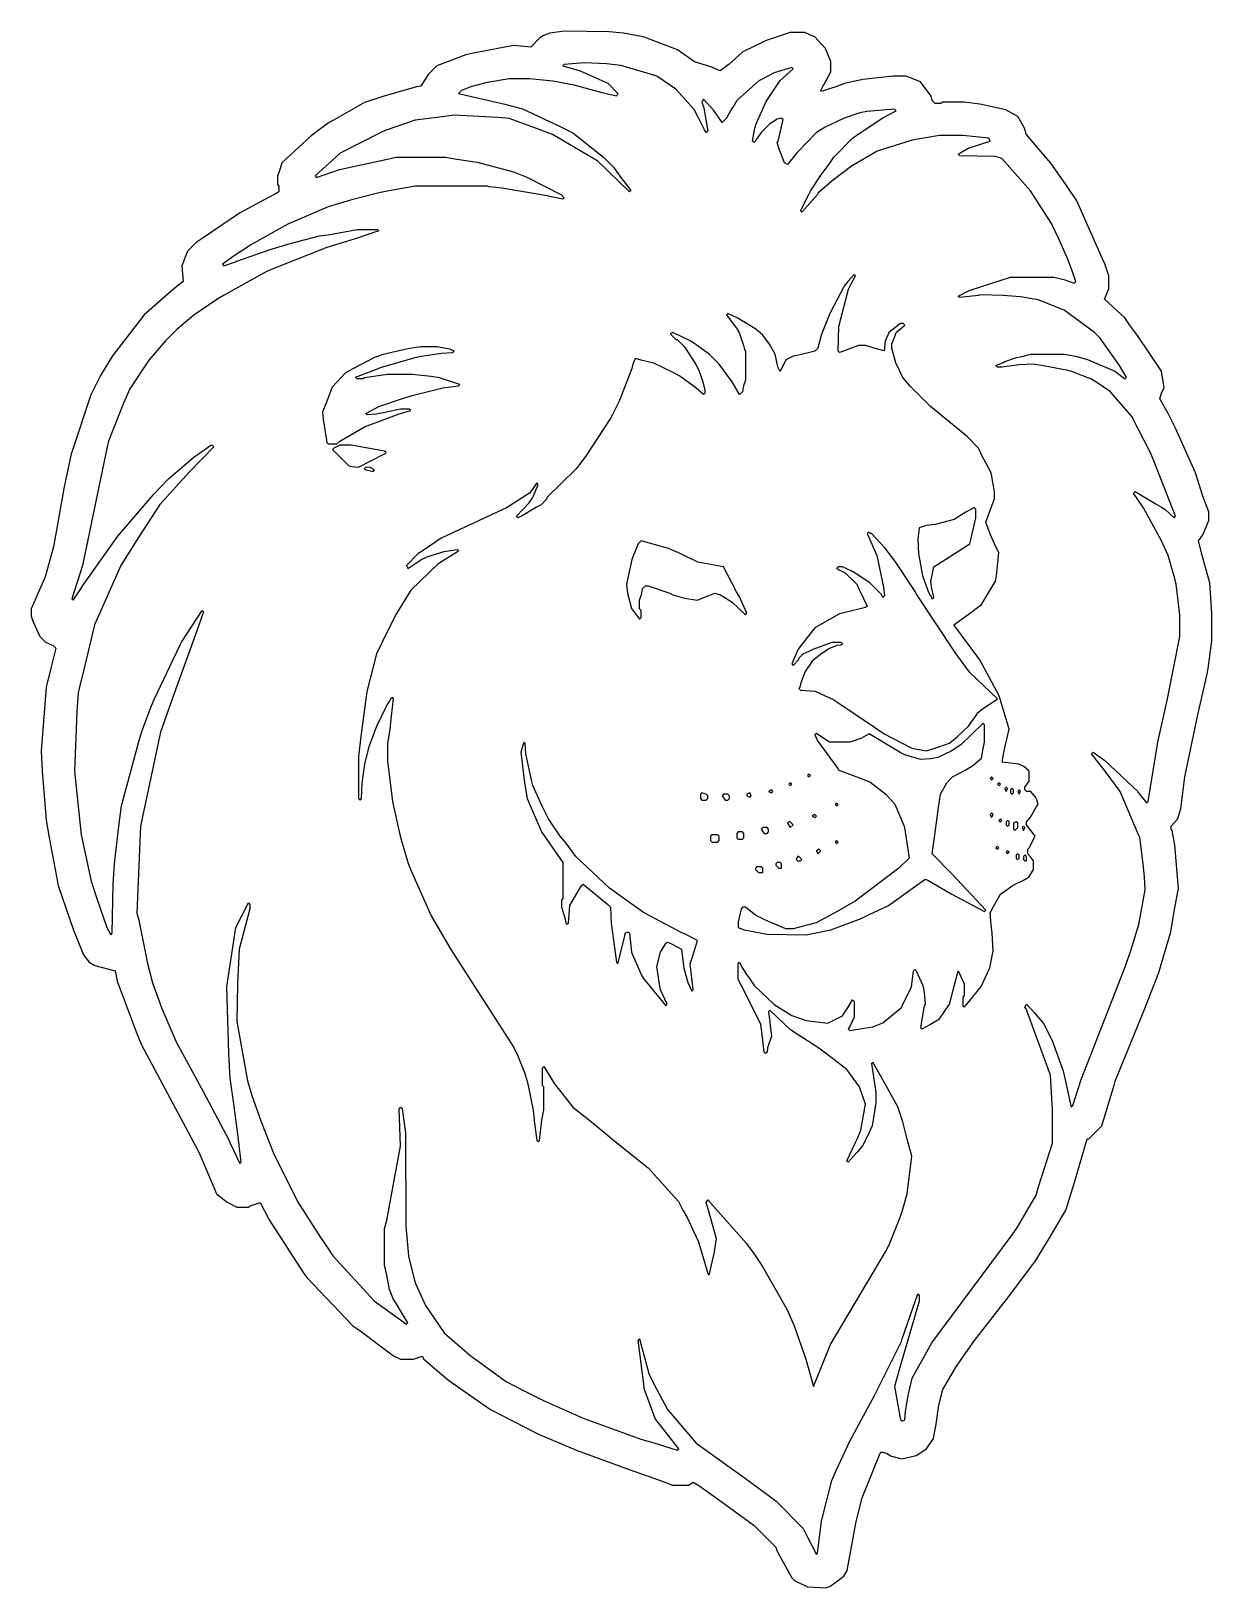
# Model space of a CAD drawing. Extents: x 87 to 902, y 225 to 1300.
import ezdxf

# ---------------------------------------------------------------- set-up
doc = ezdxf.new("R2010")
doc.units = 0
doc.layers.get('0').update_dxf_attribs({"linetype": 'CONTINUOUS'})

msp = doc.modelspace()

# ---------------------------------------------------------------- linework, layer by layer
at = {"color": 7, "linetype": 'CONTINUOUS'}
for points in [[(636, 225), (638.9, 226.3), (648, 233), (650.2, 236.9), (656.384615, 270.923077), (660.647059, 287.088235), (673, 318), (674, 319), (677.846154, 317.769231), (680.153846, 316.230769), (688, 314), (697.911765, 316.352941), (705, 321), (709.8, 328.1), (711.594595, 338.067568), (713.594595, 351.067568), (716.2, 361.9), (725.8, 378.1), (738.243902, 395.804878), (761.76, 426.18), (780.2, 450.9), (789.769231, 466.153846), (801.3, 485.9), (807.3, 504.9), (816, 535), (817, 535), (826, 544), (834.647059, 572.088235), (835.352941, 574.911765), (855.3, 623.9), (865.3, 649.9), (873.594595, 678.067568), (876.405405, 694.932432), (879, 708), (876.54918, 737.959016), (874.7, 747.9), (874, 749), (874, 751), (878.2, 755.9), (880.594595, 763.067568), (883.439024, 784.95122), (892.352941, 827.911765), (898.594595, 855.067568), (899.405405, 859.932432), (902, 879), (902, 898), (900.524887, 918.977376), (896.7, 932.9), (895.352941, 938.088235), (892.8, 948.1), (895.76, 952.18), (900, 962), (900, 968), (895.7, 978.9), (890.7, 994.9), (876.8, 1025.9), (871.769231, 1035.846154), (866, 1046), (867.3, 1049.9), (869, 1054), (867.2, 1065.1), (850.76, 1089.82), (845.24, 1097.18), (842, 1102), (828, 1115), (831, 1122), (831, 1131), (827.8, 1139.9), (827.3, 1141.1), (808.769231, 1182.846154), (801.230769, 1194.153846), (790.752941, 1208.788235), (785.247059, 1215.211765), (773.8, 1228.9), (772.647059, 1232.911765), (768, 1241), (759.9, 1245.7), (741.959016, 1249.54918), (731, 1251), (716, 1251), (715, 1250), (711, 1250), (709, 1252), (708.2, 1255.1), (701, 1265), (691, 1269), (682, 1269), (661.053846, 1266.569231), (648.1, 1263.8), (643.1, 1261.7), (632.25, 1258.25), (632, 1259), (633.769231, 1262.153846), (634.230769, 1262.846154), (639, 1272), (639, 1279), (635.8, 1286.9), (635.2, 1288.1), (628, 1296), (627.1, 1296.2), (621, 1299), (611, 1299), (595.1, 1293.7), (593.9, 1293.3), (578.223757, 1285.751381), (568.776243, 1277.248619), (562.615385, 1272.576923), (556.1, 1275.3), (544.82, 1278.76), (533.1, 1287.2), (510.911765, 1295.647059), (508.088235, 1296.352941), (495.959016, 1298.54918), (486.040984, 1299.45082), (455, 1300), (445.044554, 1298.554455), (440.153846, 1296.769231), (437.846154, 1295.230769), (432, 1289), (420, 1290), (391.088235, 1284.647059), (387.088235, 1283.647059), (367, 1276), (361, 1270), (356, 1262), (353.088235, 1261.647059), (329.1, 1254.7), (317.1, 1250.7), (296.1, 1238.8), (292.153846, 1236.769231), (280.223757, 1227.751381), (260, 1209), (258.3, 1202.9), (257, 1200), (257, 1194), (258, 1193), (258, 1189), (256.1, 1187.8), (250.9, 1185.2), (230.846154, 1174.230769), (205.846154, 1157.230769), (201, 1154), (195, 1148), (193.3, 1143.9), (192.7, 1142.1), (191, 1138), (192, 1127), (190.195122, 1125.756098), (185.211765, 1121.752941), (165, 1104), (143.230769, 1075.846154), (134.8, 1062.1), (128.2, 1048.9), (115.3, 1009.9), (114.7, 1008.1), (109.594595, 984.067568), (102.352941, 943.911765), (96.647059, 923.088235), (92.8, 914.1), (91.8, 912.1), (87, 901), (87, 896), (88.352941, 892.088235), (93, 882), (97, 878), (101.1, 876.2), (102, 876), (104, 874), (100.615385, 860.076923), (97.45082, 846.959016), (94, 803), (94.544828, 788.962069), (97.455172, 755.037931), (99.352941, 743.088235), (105.647059, 709.911765), (116.3, 679.1), (123.230769, 662.153846), (127, 657), (130.9, 654.8), (145, 651), (146.405405, 644.067568), (160.2, 607.1), (163.2, 600.1), (202.7, 525.9), (205.7, 518.9), (215, 497), (222.195122, 491.243902), (229, 488), (237, 488), (238.1, 488.7), (245, 491), (251.2, 479.1), (275.230769, 442.153846), (277.249541, 439.234862), (309, 406), (313.804878, 402.756098), (337.1, 385.2), (342, 383), (351, 383), (357, 385), (358, 383), (375.211765, 368.247059), (398.153846, 352.230769), (404.153846, 348.230769), (437.1, 331.2), (463.9, 319.8), (499.9, 306.7), (516.9, 300.7), (530, 296), (541, 296), (542.9, 297.2), (544, 298), (547.804878, 295.756098), (558.153846, 288.230769), (579.195122, 273.243902), (586, 268), (601, 253), (601.8, 250.9), (603.8, 246.9), (612, 232), (614, 230), (622.9, 225.7), (636, 225)], [(629, 248), (629.7, 249.1), (632.594595, 271.067568), (639.7, 299.1), (642.7, 306.1), (652.230769, 326.846154), (669.2, 357.9), (687.7, 395.1), (688.3, 396.9), (699, 428), (700, 427), (700, 423), (686.647059, 377.088235), (683, 364), (687, 341), (688, 340), (690, 341), (690.594595, 347.067568), (692.405405, 357.932432), (695.2, 369.9), (708.8, 394.1), (764.230769, 468.846154), (767.769231, 474.153846), (780.7, 496.1), (782.352941, 501.911765), (792, 532), (792, 555), (790.521664, 578.980069), (773.8, 624.9), (773, 626), (774, 628), (779.247788, 622.216814), (785.752212, 614.783186), (791.8, 602.9), (798.7, 583.9), (799.3, 582.1), (805, 557), (806, 558), (811.7, 576.1), (824.2, 607.9), (842.7, 655.1), (846.3, 665.9), (851.594595, 683.067568), (856, 707), (855.445545, 716.044554), (854.554455, 724.955446), (852.2, 743.1), (851.3, 745.1), (838.76, 774.82), (827.76, 789.82), (819, 801), (820, 802), (828.18, 796.24), (851, 775), (851.245902, 774.204918), (857, 767), (858, 768), (864.647059, 809.088235), (871.384615, 838.923077), (880, 882), (880, 897), (877.352941, 918.088235), (876.352941, 922.088235), (871.8, 937.9), (867.2, 948.1), (854.769231, 970.846154), (848, 981), (849, 982), (864.1, 973.2), (867.153846, 971.230769), (869.788235, 969.752941), (876, 964), (877, 965), (862.3, 1002.1), (859.7, 1008.9), (846.756098, 1033.804878), (832, 1051), (821.846154, 1057.769231), (818.846154, 1059.769231), (805.9, 1064.7), (802.9, 1065.7), (786.946154, 1068.569231), (779, 1070), (768.962069, 1069.455172), (757, 1068), (754, 1068), (753, 1069), (757.9, 1071.2), (759.1, 1071.8), (767.076923, 1074.615385), (770.923077, 1075.384615), (777, 1077), (800, 1077), (807.946154, 1075.569231), (816.1, 1073.3), (835.1, 1065.2), (835.82, 1064.76), (842, 1060), (843, 1061), (841.230769, 1064.153846), (838.230769, 1069.153846), (825, 1088), (821, 1092), (800.1, 1107.2), (798.9, 1107.8), (782.088235, 1114.352941), (769.964706, 1116.541176), (758.035294, 1117.458824), (742, 1118), (740.959016, 1117.45082), (728, 1116), (727, 1117), (734.1, 1120.7), (735.9, 1121.3), (763, 1130), (793, 1130), (799.94, 1128.58), (807, 1126), (808, 1127), (805.3, 1135.1), (802.3, 1143.1), (796.2, 1157.1), (791.2, 1167.1), (776.754098, 1189.795082), (757, 1212), (754.911765, 1212.647059), (752.088235, 1213.352941), (728, 1214), (727, 1215), (733.9, 1219.2), (743.911765, 1222.352941), (749, 1224), (748, 1226), (730, 1228), (714, 1228), (695.088235, 1224.647059), (670.9, 1217.2), (653.18, 1206.76), (640.804878, 1197.243902), (630, 1188), (629.751724, 1187.22069), (619, 1175), (618, 1176), (623.8, 1187.1), (625.2, 1189.9), (632.24, 1200.82), (637.76, 1208.18), (641, 1213), (654, 1226), (659.195122, 1229.756098), (674.9, 1240.2), (678.9, 1242.2), (684, 1245), (683, 1246), (663.932432, 1244.405405), (659.067568, 1243.594595), (648.1, 1239.8), (642.9, 1237.3), (635.153846, 1233.769231), (629, 1230), (615.754098, 1216.204918), (609, 1208), (607, 1209), (603.2, 1219.1), (602, 1223), (602.647059, 1224.088235), (606, 1239), (605, 1240), (601.9, 1239.2), (597, 1236), (591, 1230), (587.243902, 1224.804878), (587, 1224), (586, 1223), (585, 1224), (586.647059, 1233.088235), (587.352941, 1235.911765), (594.2, 1250.9), (594.8, 1252.1), (604, 1266), (613, 1274), (612, 1275), (599.9, 1271.2), (595.9, 1269.2), (589.216814, 1265.752212), (574, 1252), (572.230769, 1248.846154), (570.230769, 1245.846154), (567, 1240), (564, 1237), (558.230769, 1245.153846), (551, 1253), (550, 1251), (551.352941, 1247.088235), (554, 1231), (553, 1230), (551.8, 1231.9), (547.2, 1241.1), (544.752941, 1245.788235), (532, 1260), (518.9, 1268.8), (516.9, 1269.7), (494.088235, 1276.352941), (484.044554, 1277.445545), (469, 1278), (455, 1277), (454, 1276), (465.911765, 1272.647059), (478.9, 1266.8), (485, 1264), (492, 1257), (491, 1255), (483.911765, 1256.647059), (481.088235, 1257.352941), (461.94, 1262.58), (447.076923, 1265.384615), (431, 1267), (417, 1267), (402.076923, 1264.615385), (400.923077, 1264.384615), (391.1, 1261.8), (389.9, 1261.2), (384, 1259), (382, 1257), (413.911765, 1249.647059), (426.1, 1246.3), (452.1, 1234.2), (460.82, 1229.76), (464.18, 1227.24), (482, 1213), (489, 1206), (492.756098, 1200.804878), (501, 1190), (500, 1189), (478.1, 1210.2), (446.9, 1228.7), (432.1, 1234.2), (416.95122, 1239.560976), (409.04878, 1240.439024), (379, 1242), (369.044554, 1240.554455), (352.06, 1238.58), (332.1, 1231.7), (328.9, 1230.3), (300.226244, 1215.751131), (283, 1200), (284, 1199), (299.911765, 1204.352941), (331.923077, 1211.384615), (339, 1213), (373, 1213), (380.946154, 1211.569231), (394.932432, 1209.594595), (419.9, 1202.8), (429.1, 1199.2), (453, 1187), (455, 1185), (454, 1184), (445.911765, 1185.647059), (443.088235, 1186.352941), (411.955446, 1191.554455), (403.044554, 1192.445545), (402, 1193), (352, 1193), (334.088235, 1189.647059), (328.067568, 1188.594595), (309.1, 1183.7), (292.1, 1178.7), (264.153846, 1166.769231), (255.9, 1162.2), (239.18, 1152.76), (227.153846, 1144.769231), (219, 1139), (220, 1138), (228.1, 1140.8), (228.9, 1141.2), (251.9, 1149.3), (265.9, 1153.3), (286.06, 1158.58), (291.94, 1159.42), (312, 1163), (326, 1163), (327, 1162), (309.911765, 1156.352941), (291.1, 1150.7), (251.1, 1134.8), (247.9, 1133.2), (220.153846, 1117.769231), (215.9, 1115.2), (199.204918, 1103.754098), (187.795082, 1094.245902), (179.752212, 1086.216814), (168.245902, 1072.795082), (155.2, 1052.9), (150.8, 1043.1), (140.352941, 1016.911765), (139.647059, 1014.088235), (122.647059, 932.088235), (122.352941, 930.911765), (115, 908), (116, 907), (121.230769, 914.846154), (122.769231, 917.153846), (146.76, 951.18), (171.752212, 980.216814), (182, 991), (199.204918, 1005.754098), (211, 1014), (212, 1014), (213, 1013), (196.249592, 995.764274), (175.769231, 973.153846), (161.230769, 950.846154), (148.8, 931.1), (130.8, 890.1), (122.615385, 856.076923), (120.647059, 848.088235), (119.461929, 842.967005), (118.538071, 830.032995), (117, 789), (121.615385, 744.923077), (128.384615, 713.076923), (132.3, 701.1), (139.3, 681.1), (142, 676), (143, 677), (143.535398, 711.030973), (144.464602, 724.969027), (147.42, 750.94), (149.405405, 764.932432), (161.7, 811.1), (163.647059, 817.088235), (169.2, 831.9), (171.8, 838.1), (189.8, 876.1), (190.8, 878.1), (205, 900), (206, 899), (201.3, 885.9), (184.7, 840.1), (176.384615, 815.923077), (173.615385, 803.076923), (162.468966, 750.972414), (160, 691), (161.384615, 686.076923), (167.384615, 656.076923), (170.8, 642.9), (177.3, 625.1), (187.2, 602.1), (205.769231, 567.846154), (223.7, 533.9), (224.3, 532.1), (231, 518), (232, 519), (229.42, 540.06), (226.569231, 560.946154), (224.470769, 577.026154), (223.529231, 593.973846), (222, 640), (228.384615, 680.923077), (237, 698), (238, 697), (238, 694), (230.479233, 665.980831), (229.520767, 642.019169), (229, 616), (236.405405, 575.067568), (239.3, 565.1), (245.7, 546.9), (254.2, 525.1), (270.8, 491.9), (286.769231, 466.846154), (290.769231, 460.846154), (295.248276, 454.22069), (324, 423), (346, 407), (347, 408), (338.769231, 421.846154), (337.230769, 424.153846), (334.405405, 431.067568), (332.615385, 440.923077), (331, 448), (331, 473), (332.405405, 478.932432), (342, 530), (341, 556), (342, 557), (343, 556), (345.445545, 539.044554), (345.538071, 474.967005), (347.430769, 454.053846), (351.352941, 438.088235), (352.3, 435.1), (359.2, 420.1), (372, 401), (389.804878, 385.756098), (415.18, 367.24), (429.1, 360.2), (441.1, 354.2), (468.1, 342.3), (473.1, 340.3), (507.9, 327.7), (516.1, 325.3), (533, 320), (534, 321), (518.230769, 341.153846), (517.8, 341.9), (510.42, 362.06), (506, 396), (507, 397), (513.3, 373.1), (516.8, 365.9), (526.243902, 348.195122), (546, 325), (579.153846, 301.230769), (601, 285), (620, 266), (622.8, 259.9), (629, 248)], [(627, 364), (638.8, 393.1), (676.769231, 457.153846), (679.2, 461.9), (685.7, 478.1), (688.2, 484.9), (691.58, 497.06), (695, 523), (691.647059, 534.911765), (688.647059, 546.911765), (685.2, 557.1), (673.8, 577.9), (668, 588), (667, 587), (670, 567), (670, 560), (667.594595, 544.067568), (664.2, 536.9), (660.756098, 530.195122), (657.243902, 525.804878), (651, 519), (650, 520), (655.8, 532.1), (657.2, 534.9), (659.615385, 541.076923), (663, 559), (658.7, 570.9), (650, 583), (638.18, 592.24), (630.82, 597.76), (611.9, 609.8), (611.232779, 610.249406), (597, 624), (596, 623), (598, 606), (595.352941, 597.911765), (595, 595), (594, 594), (593, 595), (591.405405, 609.067568), (590.594595, 613.932432), (579.8, 635.9), (577.8, 639.9), (575, 645), (575, 656), (576, 657), (577.3, 654.1), (580.24, 649.18), (582.76, 645.82), (586, 641), (599.846154, 627.769231), (612.1, 620.3), (621.9, 616.7), (637, 615), (647, 620), (648.230769, 621.846154), (650.2, 624.9), (654, 631), (655, 630), (655, 619), (651.8, 612.1), (651, 611), (652, 610), (662.06, 611.58), (667.94, 612.42), (674.804878, 615.243902), (688, 626), (688.2, 626.9), (694.58, 640.06), (695.615385, 647.076923), (696, 651), (697, 652), (698, 651), (702.594595, 640.932432), (703.405405, 636.067568), (704, 628), (703.430769, 626.946154), (701, 612), (702, 611), (707.153846, 613.769231), (707.9, 614.2), (714, 618), (720.8, 628.1), (727, 651), (731, 642), (731, 634), (730, 633), (730, 627), (731, 626), (734.247059, 629.788235), (742.76, 640.18), (748.8, 653.1), (751, 665), (750.42, 677.06), (749.58, 682.94), (749, 691), (750.3, 693.9), (756, 704), (764.9, 710.2), (772.9, 714.2), (776, 716), (778.2, 719.9), (779, 721), (779, 727), (776.769231, 729.846154), (775, 732), (775, 735), (775.8, 736.1), (780, 744), (778.769231, 745.846154), (774, 752), (774, 754), (776.76, 757.18), (780.8, 764.1), (782, 766), (781.2, 769.1), (780.2, 771.1), (777, 775), (774, 775), (773, 776), (773, 778), (776, 782), (776, 789), (772.18, 792.24), (768.758537, 793.873171), (757.25, 795.25), (758.352941, 801.911765), (759.647059, 807.088235), (762, 818), (755.2, 841.1), (741.76, 865.82), (724, 890), (733.846154, 897.230769), (743, 904), (752.615385, 920.076923), (753.384615, 923.923077), (755, 940), (752.8, 943.9), (749.3, 952.1), (746, 961), (750.3, 972.9), (752, 977), (752, 982), (749.615385, 994.923077), (742.8, 1007.9), (742.2, 1009.1), (741, 1012), (733, 1020), (712.804878, 1036.756098), (707.804878, 1040.756098), (693.754098, 1054.795082), (688.769231, 1060.846154), (683.8, 1070.9), (681, 1081), (681, 1084), (683.3, 1089.9), (684, 1092), (690, 1097), (689, 1098), (687, 1098), (679, 1092), (678.8, 1091.1), (676.42, 1085.94), (675.75, 1079.25), (671.1, 1080.3), (663, 1083), (658, 1083), (647.1, 1078.8), (645, 1078), (644, 1079), (644.470769, 1095.973846), (651.2, 1121.9), (652.8, 1125.1), (656, 1131), (655, 1132), (650.76, 1127.18), (648.24, 1123.82), (638.2, 1104.9), (632.7, 1091.1), (632.352941, 1089.911765), (630, 1081), (628, 1079), (617.932432, 1076.405405), (613.067568, 1075.594595), (608, 1073), (604, 1065), (602.384615, 1068.076923), (600.615385, 1076.923077), (596.754098, 1083.795082), (592, 1090), (587.153846, 1094.230769), (574.9, 1101.8), (568, 1105), (567, 1104), (574.230769, 1094.153846), (575.769231, 1091.846154), (578.647059, 1082.911765), (579.352941, 1080.088235), (580, 1079), (580, 1059), (578.647059, 1055.088235), (578, 1051), (576, 1049), (570.8, 1057.9), (562, 1070), (555, 1077), (542.82, 1085.76), (530, 1092), (528, 1091), (532, 1087), (533, 1087), (538, 1082), (545.8, 1069.9), (547.8, 1065.9), (550.594595, 1057.932432), (552, 1052), (552, 1050), (551, 1049), (545.795082, 1053.754098), (534.846154, 1061.769231), (530.1, 1064.2), (516.911765, 1070.647059), (508.911765, 1072.647059), (504, 1074), (502.352941, 1069.911765), (501.647059, 1067.088235), (493.2, 1044.9), (487.2, 1032.9), (469.76, 1006.18), (463.243902, 997.804878), (443, 978), (443, 977), (439, 973), (435.846154, 971.230769), (425.9, 965.2), (423, 964), (422, 965), (430.751381, 974.223757), (432.769231, 977.153846), (433.8, 979.1), (437, 987), (436, 988), (433.2, 983.9), (431, 981), (415.1, 970.8), (370.1, 949.8), (358.18, 941.76), (354, 939), (346, 931), (347, 929), (356.1, 934.8), (360.9, 937.2), (372.06, 940.58), (381, 942), (382, 941), (369.1, 932.8), (367.9, 932.2), (349, 914), (339.230769, 897.846154), (332.8, 885.1), (325.352941, 869.911765), (318.615385, 844.076923), (314.461929, 812.967005), (313, 799), (313, 770), (314, 769), (315, 770), (315.455172, 780.962069), (317.352941, 793.911765), (320.352941, 805.911765), (325.2, 818.9), (325.7, 820.1), (332.230769, 833.846154), (334.2, 836.9), (336, 840), (337, 839), (335.445545, 826.955446), (334.554455, 818.044554), (333, 808), (333, 796), (336.439024, 768.04878), (341.352941, 746.088235), (342.647059, 740.911765), (347.2, 725.1), (349.3, 720.1), (363.230769, 689.153846), (376.769231, 665.846154), (420.2, 598.1), (422.8, 592.9), (427.647059, 580.911765), (429.7, 573.9), (433.560976, 554.95122), (434.554455, 545.955446), (436, 534), (437, 533), (438, 534), (439.58, 548.06), (441, 555), (441, 571), (440, 572), (440, 584), (441, 585), (448.2, 573.1), (461, 557), (473.795082, 546.754098), (490.195122, 533.243902), (513, 515), (533.754098, 491.795082), (536.8, 485.9), (539.769231, 480.846154), (547.647059, 463.911765), (554, 442), (555, 441), (558.384615, 455.923077), (560, 466), (554.647059, 485.911765), (553, 491), (554, 493), (580.750943, 462.771698), (585.76, 455.82), (591.769231, 446.846154), (608.8, 416.9), (613.8, 405.9), (621.7, 382.9), (627, 364)], [(298, 1015), (300.153846, 1016.769231), (317.1, 1026.8), (341.1, 1035.7), (342.9, 1036.3), (349, 1038), (348, 1039), (342, 1039), (331.076923, 1036.615385), (325.067568, 1035.594595), (319, 1035), (318, 1036), (323.9, 1039.2), (327.1, 1040.8), (344.088235, 1046.647059), (349.9, 1048.3), (371.06, 1053.58), (382, 1055), (383, 1056), (368.94, 1060.58), (363.06, 1061.42), (350, 1063), (333, 1063), (317.053846, 1060.569231), (316, 1060), (312, 1060), (311, 1061), (324.9, 1066.3), (328.1, 1067.7), (352.088235, 1074.647059), (354.911765, 1075.352941), (370.04878, 1077.560976), (378, 1078), (379, 1079), (376.1, 1080.3), (367, 1082), (356, 1082), (347.04878, 1080.560976), (330.088235, 1076.647059), (324.1, 1074.7), (309.1, 1066.8), (304, 1064), (294.8, 1054.1), (290.7, 1043.1), (288, 1037), (288.58, 1031.94), (291, 1016), (292, 1015), (298, 1015)], [(313, 999), (331, 1008), (332, 1009), (331, 1010), (308, 1014), (300, 1014), (296, 1012), (295, 1011), (306, 1000), (308.067568, 999.405405), (313, 999)], [(323, 996), (324, 997), (320.911765, 998.647059), (318, 999), (317, 998), (317.25, 997.25), (323, 996)], [(709, 908), (710, 909), (709.352941, 912.088235), (708.647059, 914.911765), (708, 920), (710, 930), (735, 946), (735.3, 947.9), (739, 964), (739, 970), (738, 971), (732.1, 967.8), (724.1, 962.8), (710.94, 959.42), (705.06, 958.58), (700, 957), (699, 949), (699.58, 938.94), (702.352941, 924.088235), (706.2, 913.1), (709, 908)], [(507, 894), (508, 895), (508, 900), (507, 901), (507, 907), (508.352941, 910.911765), (508.647059, 912.088235), (509, 915), (511, 917), (513, 917), (527.9, 911.8), (529.9, 910.8), (538.067568, 908.405405), (547, 907), (551.9, 909.2), (559, 912), (562.846154, 910.769231), (570.776243, 905.751381), (580, 897), (581, 898), (575.769231, 909.846154), (573.8, 912.9), (565, 930), (547.088235, 933.352941), (535.1, 939.2), (526.9, 942.7), (508, 948), (506, 946), (502.3, 936.9), (501.7, 935.1), (498, 918), (498.647059, 911.911765), (501.461538, 901.307692), (507, 894)], [(705, 803), (710.1, 804.7), (720.795082, 808.245902), (726.204918, 812.754098), (734, 820), (739.76, 828.18), (740, 829), (742.846154, 831.230769), (754, 839), (735, 857), (725.24, 870.18), (724.76, 870.82), (698.230769, 911.153846), (697.2, 913.1), (683.24, 934.18), (676.24, 943.18), (667, 953), (666.1, 953.2), (665, 954), (664, 953), (670.647059, 937.911765), (675.405405, 916.067568), (676, 910), (675, 909), (674, 911), (666, 919), (655.9, 925.8), (653.1, 927.2), (647, 930), (644, 930), (643, 929), (644.9, 927.8), (646.1, 927.2), (649, 926), (657, 918), (658.8, 913.9), (659.2, 913.1), (664, 903), (663, 902), (647.911765, 898.352941), (645.088235, 897.647059), (631.153846, 889.769231), (628, 888), (617.769231, 875.153846), (616.230769, 872.846154), (612, 863), (613, 862), (617, 866), (617, 867), (620, 870), (624.1, 871.8), (626.9, 873.2), (640, 878), (646, 878), (647, 877), (646, 876), (643.088235, 875.647059), (638.153846, 873.769231), (632.18, 869.76), (626, 865), (621.24, 857.82), (618.352941, 849.911765), (617.647059, 847.088235), (617, 846), (618, 845), (628.1, 844.2), (641.1, 838.2), (669.195122, 819.243902), (675.9, 814.8), (694.1, 805.3), (695.9, 804.7), (705, 803)], [(622, 676), (638.923077, 679.384615), (659.9, 687.2), (665.1, 689.8), (678.82, 696.24), (704.2, 714.4), (705.9, 713.8), (722.153846, 704.230769), (745, 692), (746, 693), (722.750594, 717.767221), (709, 732), (710.569231, 743.053846), (713.42, 763.94), (714.647059, 773.088235), (719, 781), (723, 785), (732.1, 789.8), (737.1, 792.8), (743, 798), (743.352941, 800.911765), (745, 809), (745, 821), (744, 822), (728.766112, 807.24948), (722.846154, 803.230769), (722.1, 802.8), (712.932432, 798.405405), (708.067568, 797.594595), (701, 797), (690.1, 800.2), (686.9, 801.8), (665.517241, 814.793103), (659.662162, 811.472973), (652, 809), (638, 809), (636.153846, 810.230769), (629, 815), (628, 814), (628.8, 811.9), (629.8, 809.9), (643.769231, 790.846154), (644, 790), (662.9, 782.7), (665.9, 781.7), (677, 773), (683.2, 766.1), (689.615385, 750.923077), (690.384615, 747.076923), (693, 729), (686, 722), (655.9, 699.2), (643.846154, 692.230769), (628.9, 684.3), (627.1, 683.7), (613, 680), (608, 680), (601.1, 683.2), (596.9, 684.7), (587.18, 689.24), (580, 695), (578, 695), (577, 694), (575, 685), (575, 681), (579.076923, 679.384615), (582.923077, 678.615385), (595.017197, 676.481529), (622, 676)], [(525, 627), (526, 628), (521.384615, 638.076923), (520.615385, 641.923077), (519, 654), (521.352941, 663.911765), (525, 670), (526, 671), (528.1, 670.2), (528.9, 669.8), (536, 666), (537.594595, 652.932432), (540.3, 643.1), (543, 637), (544, 638), (542, 656), (544.3, 662.9), (547, 672), (537.9, 676.7), (536.1, 677.3), (510.1, 691.2), (508.9, 691.8), (486.228302, 708.249057), (463, 730), (456.243902, 739.195122), (452.243902, 744.195122), (444.2, 756.1), (439.8, 764.9), (433.352941, 779.088235), (432.647059, 781.911765), (428.430769, 801.053846), (428, 808), (427, 809), (425, 802), (427.58, 780.94), (429.384615, 770.076923), (439.2, 747.1), (450.24, 731.18), (454, 726), (454, 701), (453, 700), (453, 695), (455.647059, 686.911765), (456, 684), (457, 683), (458, 684), (458.8, 696.1), (467, 710), (468, 711), (485, 697), (487, 695), (487.455172, 684.037931), (491, 657), (492, 656), (496.7, 675.1), (497, 677), (499, 678), (500, 677), (501.405405, 664.067568), (501.8, 662.9), (508.230769, 648.153846), (509.769231, 645.846154), (525, 627)], [(624, 785), (625, 786), (624, 787), (623, 786), (624, 785)], [(750, 783), (751, 784), (750, 785), (749, 784), (750, 783)], [(553, 769), (554, 770), (554, 772), (553, 773), (550, 774), (549, 773), (549, 770), (550, 769), (553, 769)], [(583, 771), (584, 772), (583, 774), (581, 773), (581, 772), (583, 771)], [(598, 774), (599, 775), (598, 776), (596, 775), (598, 774)], [(611, 779), (612, 780), (611, 781), (610, 780), (611, 779)], [(755, 779), (756, 780), (755, 781), (754, 780), (755, 779)], [(760, 775), (761, 777), (760, 778), (759, 777), (760, 775)], [(764, 773), (765, 774), (765, 776), (764, 777), (763, 776), (763, 774), (764, 773)], [(769, 773), (770, 775), (769, 776), (768, 775), (769, 773)], [(568, 769), (569, 770), (569, 772), (568, 773), (565, 773), (564, 772), (566, 769), (568, 769)], [(643, 765), (644, 766), (643, 767), (642, 766), (643, 765)], [(611, 750), (613, 752), (611, 754), (610, 754), (609, 753), (611, 750)], [(628, 757), (629, 758), (628, 759), (626, 758), (628, 757)], [(750, 757), (751, 759), (750, 760), (749, 759), (750, 757)], [(756, 754), (757, 755), (756, 756), (755, 755), (756, 754)], [(761, 751), (762, 752), (762, 754), (761, 755), (760, 754), (760, 752), (761, 751)], [(766, 748), (768, 750), (768, 753), (767, 754), (765, 753), (765, 749), (766, 748)], [(561, 740), (562, 741), (562, 744), (561, 745), (557, 745), (556, 744), (556, 741), (557, 740), (561, 740)], [(578, 742), (579, 743), (579, 746), (578, 747), (575, 747), (574, 746), (574, 743), (575, 742), (578, 742)], [(595, 746), (596, 747), (596, 749), (595, 750), (592, 750), (591, 749), (593, 746), (595, 746)], [(772, 748), (773, 750), (772, 751), (771, 750), (772, 748)], [(630, 732), (632, 734), (631, 735), (629, 734), (630, 732)], [(643, 739), (644, 740), (643, 741), (642, 740), (643, 739)], [(754, 735), (755, 736), (754, 737), (753, 736), (754, 735)], [(761, 732), (762, 733), (761, 734), (760, 733), (761, 732)], [(768, 728), (769, 729), (769, 731), (768, 732), (767, 731), (767, 729), (768, 728)], [(774, 727), (774, 728), (774, 730), (773, 731), (772, 730), (772, 728), (773, 727), (774, 727)], [(592, 719), (592, 722), (591, 723), (588, 723), (587, 722), (587, 721), (589, 719), (592, 719)], [(605, 722), (605, 725), (604, 726), (602, 726), (601, 725), (601, 724), (603, 722), (605, 722)], [(618, 727), (619, 728), (617, 730), (616, 730), (615, 728), (616, 727), (618, 727)]]:
    msp.add_lwpolyline(points, dxfattribs=at)

doc.saveas('drawing.dxf')
